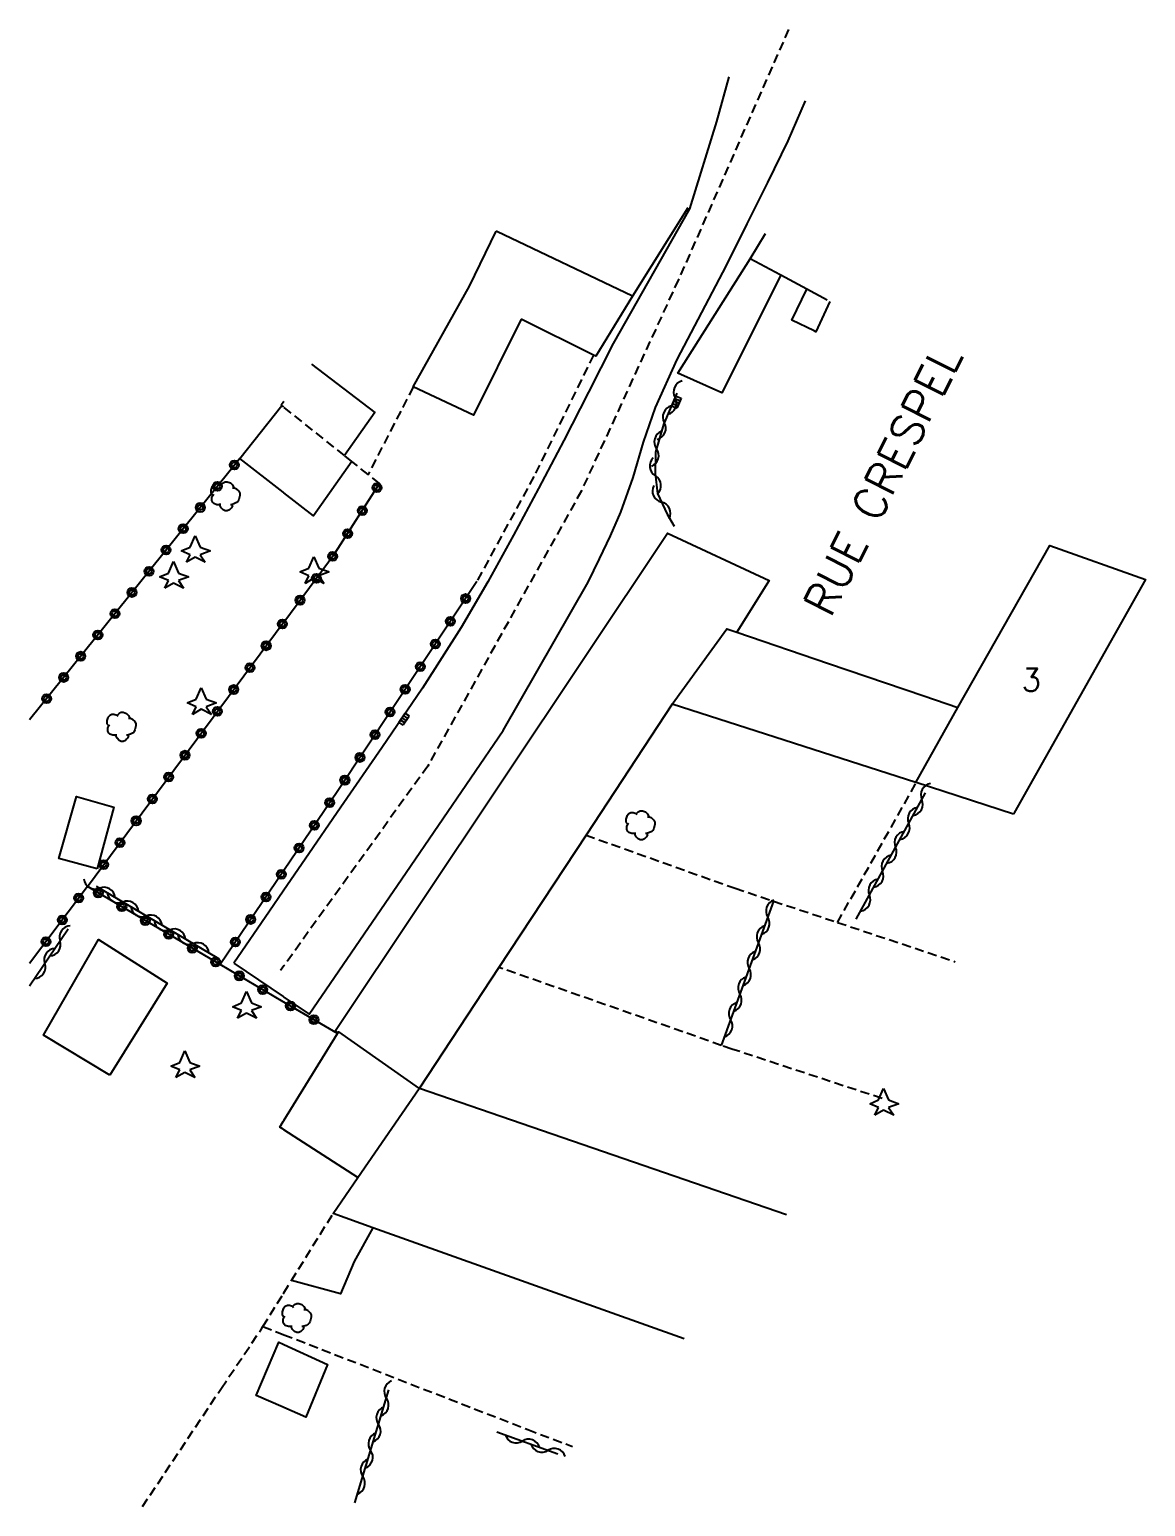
# Model space of a CAD drawing. Header units: millimetres. Extents: x 80000 to 81000, y 143000 to 144000.
# Drawn here: x 80000 to 80061.4, y 143566 to 143647.2 of the extents above; entities that cross this region are included whole.
import ezdxf
from ezdxf.enums import TextEntityAlignment as Align

# ---------------------------------------------------------------- set-up
doc = ezdxf.new("R2010")
doc.units = ezdxf.units.MM
doc.linetypes.add('DASHED', pattern=[0.75, 0.5, -0.25])
doc.layers.get('0').update_dxf_attribs({"linetype": 'CONTINUOUS'})
for name, color, linetype in [('W0001', 6, 'DASHED'), ('W0008', 7, 'CONTINUOUS'), ('W0014', 7, 'CONTINUOUS'), ('W0101', 7, 'CONTINUOUS'), ('W0104', 1, 'CONTINUOUS'), ('W0112', 1, 'DASHED'), ('W0300', 7, 'CONTINUOUS'), ('W0303', 7, 'CONTINUOUS'), ('W0310', 3, 'CONTINUOUS'), ('W0323', 7, 'CONTINUOUS'), ('W0401', 7, 'CONTINUOUS'), ('W0989', 7, 'CONTINUOUS'), ('W0991', 7, 'CONTINUOUS')]:
    doc.layers.add(name, color=color, linetype=linetype)
doc.styles.get("Standard").update_dxf_attribs({"font": 'romans.shx', "width": 0.85})

# ---------------------------------------------------------------- blocks, each defined once
blk = doc.blocks.new('T300')
for p, q in [((-0.8, 0.514), (-0.857, 0.343)), ((-0.857, 0.343), (-0.857, 0.171)), ((-0.857, 0.171), (-0.743, 0.057)), ((-0.686, 0.629), (-0.8, 0.514)), ((-0.8, -0.057), (-0.743, 0.057)), ((-0.743, 0.057), (-0.686, 0.114)), ((-0.571, 0.686), (-0.686, 0.629)), ((-0.457, 0.686), (-0.571, 0.686)), ((-0.286, 0.629), (-0.457, 0.686)), ((-0.286, 0.629), (-0.171, 0.743)), ((-0.229, 0.571), (-0.286, 0.629)), ((-0.171, 0.743), (-0.057, 0.8)), ((-0.057, 0.8), (0.057, 0.8)), ((0.057, 0.8), (0.229, 0.743)), ((0.229, 0.743), (0.343, 0.629)), ((0.343, 0.629), (0.4, 0.514)), ((0.457, 0.457), (0.343, 0.457)), ((0.4, 0.514), (0.4, 0.457)), ((0.571, 0.4), (0.457, 0.457)), ((0.571, 0.4), (0.686, 0.286)), ((0.686, 0.286), (0.743, 0.171)), ((0.743, 0.057), (0.686, -0.171)), ((0.743, 0.171), (0.743, 0.057)), ((-0.8, -0.171), (-0.8, -0.057)), ((-0.8, -0.229), (-0.8, -0.171)), ((-0.743, -0.343), (-0.8, -0.229)), ((-0.686, -0.4), (-0.743, -0.343)), ((-0.514, -0.457), (-0.686, -0.4)), ((-0.4, -0.457), (-0.514, -0.457)), ((-0.4, -0.457), (-0.343, -0.457)), ((-0.343, -0.457), (-0.343, -0.4)), ((-0.343, -0.514), (-0.343, -0.457)), ((-0.286, -0.629), (-0.343, -0.514)), ((-0.171, -0.743), (-0.286, -0.629)), ((-0.057, -0.8), (-0.171, -0.743)), ((0.057, -0.8), (-0.057, -0.8)), ((0.171, -0.743), (0.057, -0.8)), ((0.229, -0.686), (0.171, -0.743)), ((0.286, -0.457), (0.229, -0.457)), ((0.286, -0.629), (0.229, -0.686)), ((0.457, -0.4), (0.286, -0.457)), ((0.343, -0.514), (0.286, -0.629)), ((0.343, -0.514), (0.343, -0.457)), ((0.571, -0.343), (0.457, -0.4)), ((0.629, -0.286), (0.571, -0.343)), ((0.686, -0.171), (0.629, -0.286))]:
    blk.add_line(p, q)
blk = doc.blocks.new('T303')
for p, q in [((-0.278, 0.209), (0, 0.835)), ((0, 0.835), (0.278, 0.209)), ((-0.765, 0), (-0.278, 0.209)), ((-0.278, -0.209), (-0.765, 0)), ((0.278, 0.209), (0.835, 0)), ((0.835, 0), (0.278, -0.209)), ((-0.487, -0.626), (-0.278, -0.209)), ((0, -0.348), (-0.487, -0.626)), ((0.557, -0.626), (0, -0.348)), ((0.278, -0.209), (0.557, -0.626))]:
    blk.add_line(p, q)
blk = doc.blocks.new('T401')
for p, q in [((-0.3, 0.3), (0, 0.3)), ((-0.3, -0.25), (-0.3, 0.3)), ((-0.3, 0.15), (0, 0.15)), ((-0.3, 0), (0, 0)), ((0, 0.3), (0, -0.25)), ((-0.3, -0.15), (0, -0.15)), ((-0.3, -0.25), (-0.3, -0.3)), ((-0.3, -0.3), (0, -0.3)), ((0, -0.3), (0, -0.25))]:
    blk.add_line(p, q)
blk = doc.blocks.new('t323o')
at = {"color": 0, "linetype": 'Continuous'}
for radius in [0.25, 0.15]:
    blk.add_circle((0, 0), radius, dxfattribs=at)
blk = doc.blocks.new('t310o')
at = {"color": 0, "linetype": 'Continuous'}
for centre, start, end in [((-0.5, 0.375), 216.8699, 323.1304), ((0.5, -0.375), 36.8699, 143.1303)]:
    blk.add_arc(centre, 0.625, start, end, dxfattribs=at)

msp = doc.modelspace()

# ---------------------------------------------------------------- linework, layer by layer
at = {"layer": 'W0001'}
for points in [[(80041.788, 143647.223), (80035.721, 143633.465), (80030.38, 143621.845), (80021.925, 143606.698), (80014, 143595.703)], [(80014, 143595.703), (80013.818, 143595.45)]]:
    msp.add_lwpolyline(points, dxfattribs=at)
at = {"layer": 'W0008'}
for points in [[(80037.81, 143642.165), (80037.81, 143642.165), (80037.81, 143642.165), (80036.324, 143637.364), (80036.324, 143637.364), (80032.127, 143629.947), (80030.773, 143627.277), (80029.41, 143624.611), (80028.018, 143621.962), (80026.639, 143619.394), (80025.231, 143616.841), (80023.766, 143614.323), (80021.631, 143610.982), (80019.388, 143607.708), (80017.133, 143604.441), (80015.176, 143601.577), (80014, 143599.868)], [(80014, 143593.99), (80015.398, 143593.042), (80020.732, 143600.849), (80026.067, 143608.655), (80030.754, 143616.821), (80031.379, 143618.093), (80031.989, 143619.372), (80032.556, 143620.669), (80033.223, 143622.572), (80033.804, 143624.511), (80034.457, 143626.419), (80035.658, 143629.069), (80037.012, 143631.656), (80038.364, 143634.244), (80039.5, 143636.528), (80040.634, 143638.812), (80041.768, 143641.097)], [(80013.964, 143599.816), (80013.209, 143598.719), (80011.242, 143595.861)], [(80014, 143599.868), (80013.964, 143599.816)], [(80011.242, 143595.861), (80013.964, 143594.014)], [(80013.964, 143594.014), (80014, 143593.99)]]:
    msp.add_lwpolyline(points, dxfattribs=at)
at = {"layer": 'W0014'}
for points in [[(80038.502, 143644.619), (80037.81, 143642.165)], [(80041.768, 143641.097), (80042.715, 143643.306)]]:
    msp.add_lwpolyline(points, dxfattribs=at)
at = {"layer": 'W0101'}
for points in [[(80036.246, 143637.414), (80033.194, 143632.552)], [(80033.194, 143632.552), (80025.733, 143636.104), (80025.682, 143636.128)], [(80039.662, 143634.612), (80040.513, 143636.004)], [(80043.911, 143632.341), (80042.786, 143632.942), (80041.355, 143633.706), (80041.328, 143633.721), (80039.662, 143634.612)]]:
    msp.add_lwpolyline(points, dxfattribs=at)
msp.add_lwpolyline([(80054.168, 143604.047), (80048.816, 143605.79), (80048.784, 143605.8), (80051.11, 143609.912), (80056.162, 143618.838), (80061.431, 143616.957), (80054.21, 143604.122)], close=True, dxfattribs=at)
at = {"layer": 'W0104'}
for points in [[(80027.057, 143631.291), (80024.436, 143625.996), (80021.121, 143627.557), (80024.226, 143633.105), (80025.682, 143636.128)], [(80041.355, 143633.706), (80038.107, 143627.231), (80035.682, 143628.31), (80039.662, 143634.612)], [(80044.05, 143632.267), (80043.284, 143630.598), (80043.19, 143630.643), (80041.969, 143631.228), (80042.786, 143632.942)], [(80033.194, 143632.552), (80031.169, 143629.252), (80031.051, 143629.31), (80027.057, 143631.291)], [(80015.531, 143628.809), (80019.01, 143626.16), (80017.337, 143623.782)], [(80014, 143621.734), (80013.964, 143621.762), (80011.573, 143623.629), (80013.881, 143626.543)], [(80017.743, 143623.458), (80015.635, 143620.458), (80014, 143621.734)], [(80016.951, 143591.977), (80016.843, 143592.141), (80035.119, 143619.521), (80040.708, 143616.908), (80038.938, 143614.062)], [(80048.784, 143605.8), (80035.385, 143610.109), (80038.394, 143614.247), (80038.938, 143614.062), (80043.982, 143612.342), (80049.225, 143610.555), (80051.11, 143609.912)], [(80035.385, 143610.109), (80030.633, 143602.899), (80025.835, 143595.619), (80021.461, 143588.983)], [(80014, 143587.204), (80016.951, 143591.977)], [(80016.951, 143591.977), (80017.015, 143592.081), (80021.44, 143588.953)], [(80036.042, 143575.189), (80018.905, 143581.296), (80016.71, 143582.078), (80018.069, 143584.054), (80021.44, 143588.953), (80021.461, 143588.983), (80041.671, 143582.021)], [(80014, 143586.689), (80013.964, 143586.712), (80013.772, 143586.836), (80013.964, 143587.146), (80014, 143587.204)], [(80018.069, 143584.054), (80014, 143586.689)], [(80018.905, 143581.296), (80017.872, 143579.439), (80017.126, 143577.665), (80014.417, 143578.383)], [(80014, 143571.407), (80013.964, 143571.423), (80012.481, 143572.068), (80013.731, 143574.99), (80013.964, 143574.884), (80014, 143574.868)], [(80014, 143574.868), (80016.405, 143573.773), (80015.219, 143570.878), (80014, 143571.407)]]:
    msp.add_lwpolyline(points, dxfattribs=at)
for points in [[(80027.057, 143631.291), (80027.057, 143631.291), (80027.057, 143631.291)], [(80003.729, 143601.035), (80001.615, 143601.603), (80002.578, 143605.023), (80004.633, 143604.444)], [(80004.429, 143589.689), (80000.772, 143591.9), (80003.788, 143597.15), (80007.568, 143594.761), (80004.429, 143589.689)]]:
    msp.add_lwpolyline(points, close=True, dxfattribs=at)
at = {"layer": 'W0112'}
for points in [[(80031.051, 143629.31), (80027.767, 143622.635), (80024.619, 143616.844)], [(80021.121, 143627.557), (80018.637, 143622.744)], [(80013.964, 143626.477), (80013.881, 143626.543), (80013.846, 143626.571), (80013.964, 143626.728)], [(80013.964, 143626.728), (80014, 143626.776)], [(80014, 143626.448), (80013.964, 143626.477)], [(80019.267, 143622.241), (80018.637, 143622.744), (80017.743, 143623.458), (80017.337, 143623.782), (80014, 143626.448)], [(80020.547, 143626.452), (80020.531, 143626.421)], [(80044.477, 143598.094), (80048.816, 143605.79)], [(80030.633, 143602.899), (80038.841, 143599.971), (80040.962, 143599.265), (80044.477, 143598.094), (80050.963, 143595.933)], [(80046.931, 143588.407), (80038.656, 143591.129), (80038.079, 143591.331), (80025.835, 143595.619)], [(80014, 143577.711), (80014.417, 143578.383), (80016.71, 143582.078)], [(80006.225, 143565.959), (80010.559, 143572.464), (80012.73, 143575.672), (80012.73, 143575.666), (80012.849, 143575.858), (80013.964, 143577.653)], [(80013.964, 143577.653), (80014, 143577.711)], [(80012.849, 143575.858), (80013.964, 143575.425)], [(80013.964, 143575.425), (80014, 143575.411)], [(80014, 143575.411), (80027.425, 143570.192), (80029.886, 143569.264)]]:
    msp.add_lwpolyline(points, dxfattribs=at)
at = {"layer": 'W0310'}
for points in [[(80035.637, 143627.213), (80034.902, 143625.494), (80034.46, 143623.972), (80034.437, 143622.8), (80034.565, 143621.696), (80035.098, 143620.553), (80035.478, 143619.892)], [(80045.511, 143598.281), (80049.321, 143605.223)], [(80003.669, 143600.087), (80010.31, 143596.166)], [(80040.962, 143599.265), (80038.079, 143591.331)], [(80002.125, 143597.729), (80000, 143594.594)], [(80017.909, 143566.165), (80019.785, 143572.374)], [(80025.721, 143570.067), (80029.081, 143568.858)]]:
    msp.add_lwpolyline(points, dxfattribs=at)
at = {"layer": 'W0323'}
for points in [[(80011.573, 143623.629), (80000, 143609.234)], [(80014, 143614.622), (80016.833, 143618.434), (80019.267, 143622.241)], [(80024.619, 143616.844), (80016.965, 143605.33), (80014, 143600.95)], [(80003.185, 143600.073), (80013.964, 143614.574)], [(80013.964, 143614.574), (80014, 143614.622)], [(80013.964, 143600.897), (80010.495, 143595.773)], [(80014, 143600.95), (80013.964, 143600.897)], [(80013.964, 143593.733), (80010.495, 143595.773), (80003.185, 143600.073), (80000, 143595.835)], [(80014, 143593.712), (80013.964, 143593.733)], [(80016.951, 143591.977), (80014, 143593.712)]]:
    msp.add_lwpolyline(points, dxfattribs=at)

# ---------------------------------------------------------------- block references
at = {"layer": 'W0300'}
for p in [(80010.831, 143621.536), (80005.104, 143608.855), (80033.679, 143603.435), (80014.766, 143576.324)]:
    msp.add_blockref('T300', p, dxfattribs=at)
at = {"layer": 'W0303'}
for p in [(80009.12, 143618.536), (80015.653, 143617.377), (80007.928, 143617.111), (80009.452, 143610.168), (80011.938, 143593.458), (80008.545, 143590.187), (80047.015, 143588.116)]:
    msp.add_blockref('T303', p, dxfattribs=at)
at = {"layer": 'W0310'}
for p, rotation in [((80035.534, 143626.972), 246.8496992172249), ((80034.944, 143625.593), 246.8496992172249), ((80034.514, 143624.157), 253.8063140105461), ((80034.453, 143622.666), 276.6134604822067), ((80034.786, 143621.221), 295.0004260195861), ((80049.119, 143604.856), 61.24055847724674), ((80048.398, 143603.541), 61.24055847724674), ((80047.676, 143602.226), 61.24055847724674), ((80046.954, 143600.911), 61.24055847724674), ((80003.852, 143599.979), 329.4414150159758), ((80046.233, 143599.596), 61.24055847724674), ((80005.143, 143599.217), 329.4414150159758), ((80006.435, 143598.454), 329.4414150159758), ((80040.64, 143598.38), 250.0302307542359), ((80001.683, 143597.077), 235.8672953705786), ((80007.727, 143597.691), 329.4414150159758), ((80040.128, 143596.97), 250.0302307542359), ((80009.018, 143596.929), 329.4414150159758), ((80000.842, 143595.836), 235.8672953705786), ((80039.616, 143595.56), 250.0302307542359), ((80039.104, 143594.151), 250.0302307542359), ((80038.591, 143592.741), 250.0302307542359), ((80019.644, 143571.909), 73.18822543612688), ((80019.211, 143570.473), 73.18822543612688), ((80018.777, 143569.037), 73.18822543612688), ((80027.132, 143569.559), 340.2054116527836), ((80028.544, 143569.051), 340.2054116527836), ((80018.343, 143567.601), 73.18822543612688)]:
    msp.add_blockref('t310o', p, dxfattribs=dict(at, rotation=rotation))
at = {"layer": 'W0323'}
for p, rotation in [((80011.279, 143623.263), 231.20125760653), ((80010.339, 143622.094), 231.20125760653), ((80019.123, 143622.015), 57.40724339280854), ((80009.399, 143620.925), 231.20125760653), ((80018.315, 143620.752), 57.40724339280854), ((80008.459, 143619.756), 231.20125760653), ((80017.507, 143619.488), 57.40724339280854), ((80007.519, 143618.587), 231.20125760653), ((80016.684, 143618.234), 53.37789725256248), ((80006.579, 143617.418), 231.20125760653), ((80015.79, 143617.03), 53.37789725256248), ((80005.639, 143616.249), 231.20125760653), ((80014.895, 143615.826), 53.37789725256248), ((80024.002, 143615.915), 236.3857904326862), ((80004.699, 143615.08), 231.20125760653), ((80023.171, 143614.666), 236.3857904326862), ((80003.76, 143613.911), 231.20125760653), ((80013.923, 143614.519), 53.37554275260526), ((80013.028, 143613.315), 53.37554275260526), ((80022.341, 143613.417), 236.3857904326862), ((80002.82, 143612.742), 231.20125760653), ((80021.511, 143612.168), 236.3857904326862), ((80001.88, 143611.572), 231.20125760653), ((80012.134, 143612.111), 53.37554275260526), ((80011.239, 143610.908), 53.37554275260526), ((80020.68, 143610.919), 236.3857904326862), ((80000.94, 143610.403), 231.20125760653), ((80010.344, 143609.704), 53.37554275260526), ((80019.85, 143609.67), 236.3857904326862), ((80009.449, 143608.5), 53.37554275260526), ((80019.019, 143608.42), 236.3857904326862), ((80008.554, 143607.296), 53.37554275260526), ((80018.189, 143607.171), 236.3857904326862), ((80007.659, 143606.092), 53.37554275260526), ((80017.359, 143605.922), 236.3857904326862), ((80006.764, 143604.888), 53.37554275260526), ((80016.523, 143604.677), 235.9032494021649), ((80005.87, 143603.685), 53.37554275260526), ((80015.682, 143603.434), 235.9032494021649), ((80004.975, 143602.481), 53.37554275260526), ((80014.841, 143602.192), 235.9032494021649), ((80004.08, 143601.277), 53.37554275260526), ((80013.859, 143600.741), 235.9016010213406), ((80002.704, 143599.433), 233.0717563667182), ((80003.787, 143599.719), 149.5344550804305), ((80013.018, 143599.499), 235.9016010213406), ((80005.08, 143598.958), 149.5344550804305), ((80001.802, 143598.233), 233.0717563667182), ((80006.373, 143598.198), 149.5344550804305), ((80012.177, 143598.257), 235.9016010213406), ((80000.901, 143597.034), 233.0717563667182), ((80007.666, 143597.437), 149.5344550804305), ((80011.336, 143597.015), 235.9016010213406), ((80008.959, 143596.677), 149.5344550804305), ((80010.252, 143595.916), 149.5344550804305), ((80011.545, 143595.156), 149.5416736286524), ((80012.838, 143594.395), 149.5416736286524), ((80014.365, 143593.497), 149.5495463755547), ((80015.658, 143592.737), 149.5495463755547)]:
    msp.add_blockref('t323o', p, dxfattribs=dict(at, rotation=rotation))
at = {"layer": 'W0401'}
for p, rotation in [((80035.753, 143626.661), 335.6196141444301), ((80020.492, 143609.367), 145.5851579522073)]:
    msp.add_blockref('T401', p, dxfattribs=dict(at, rotation=rotation))

# ---------------------------------------------------------------- texts
at = {"layer": 'W0989'}
msp.add_text('RUE CRESPEL', height=1.75, rotation=63.29573, dxfattribs=at).set_placement((80046.963, 143622.437), align=Align.MIDDLE_CENTER)
at = {"layer": 'W0991'}
msp.add_text('3', height=1.25, dxfattribs=at).set_placement((80055.152, 143611.443), align=Align.MIDDLE_CENTER)

doc.saveas('drawing.dxf')
